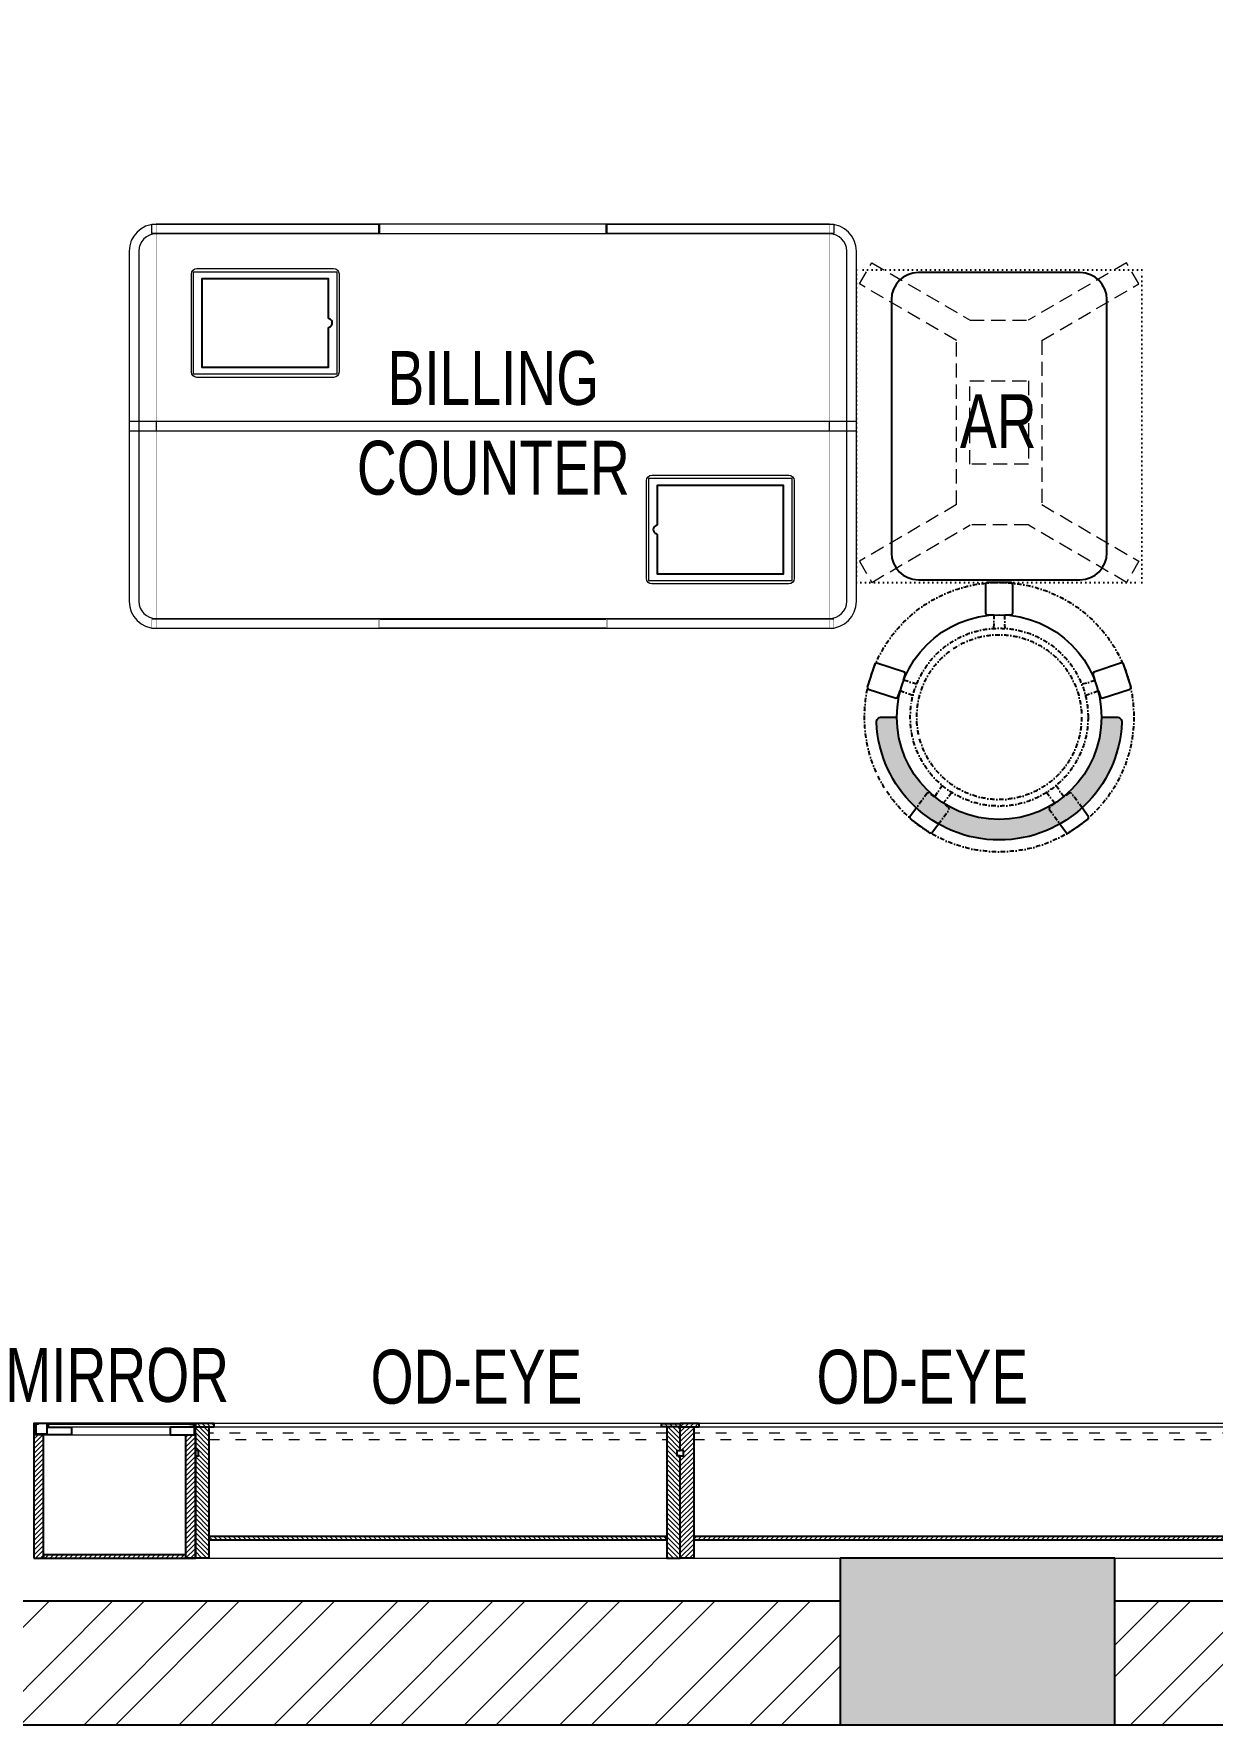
# Model space of a CAD drawing. Header units: feet. Extents: x 9678734 to 9693129, y -6872587 to -6867845.
# Drawn here: x 9684942 to 9687129, y -6872587 to -6869448 of the extents above; entities that cross this region are included whole.
import ezdxf

# ---------------------------------------------------------------- set-up
doc = ezdxf.new("R2010")
doc.units = ezdxf.units.FT
doc.header["$LTSCALE"] = 33
doc.header["$MEASUREMENT"] = 0
for name, pattern in [('ACAD_ISO03W100', [30, 12, -18]), ('DASHDOT2', [0.5, 0.25, -0.125, 0, -0.125]), ('DOT', [0.25, 0, -0.25]), ('HIDDEN2', [4.7624999999999975, 3.174999999999998, -1.587499999999999]), ('HIDDENX2', [0.75, 0.5, -0.25])]:
    doc.linetypes.add(name, pattern=pattern)
doc.layers.add('A-WALL', color=1, linetype='Continuous')
doc.layers.add('column', color=10, linetype='Continuous')
for name, color, linetype, lineweight in [('A-WALL HATCH', 251, 'Continuous', 5), ('column hatch', 5, 'Continuous', 0), ('HATCH', 9, 'Continuous', 9), ('LENS-TEXT', 31, 'Continuous', 5), ('LENS_DIMENSION', 193, 'Continuous', 0), ('LENS_TEXT', 31, 'Continuous', 5), ('LK-FF&E FLOOR', 1, 'Continuous', 9), ('LK-FF&E WALL', 1, 'Continuous', 9), ('LN-ELEVATION-1', 81, 'Continuous', 25), ('LN-ELEVATION-2', 103, 'Continuous', 20), ('LN-ELEVATION-3', 125, 'Continuous', 18), ('LN-ELEVATION-4', 145, 'Continuous', 13), ('LN-HATCH', 251, 'Continuous', 0), ('PLANO-TXT', 252, 'Continuous', 5)]:
    doc.layers.add(name, color=color, linetype=linetype, lineweight=lineweight)
doc.styles.add('LK TXT', font='GILC____.TTF', dxfattribs={"height": 100})
pattern_1 = [(45, (4208834.246730669, 1706614.740126447), (-4.490128060534575, 4.490128060534575), [])]
pattern_2 = [(45, (4209134.246730668, 1706614.740126447), (-4.490128060534575, 4.490128060534575), [])]

# ---------------------------------------------------------------- blocks, each defined once
blk = doc.blocks.new('A$C88363049')
at = {"layer": 'A-WALL HATCH'}
h = blk.add_hatch(dxfattribs=at)
h.set_pattern_fill('ANSI32', color=256, scale=333)
h.set_pattern_definition([(45, (-4682894.856793955, 5459095.808091501), (-88.29995930067012, 88.29995930067012), []), (45, (-4682835.99015452, 5459095.808091501), (-88.29995930067012, 88.29995930067012), [])])
h.paths.add_polyline_path([(-14185, 3842), (-14185, 3912), (-14364.95772946812, 3912), (-14365, 3842)])
h.paths.add_polyline_path([(-14187, 455), (-14187, 530), (-14364.99516736343, 529.9987893523648), (-14365.04045721795, 454.9987893523648)])
h.paths.add_polyline_path([(-6690, 0), (-6690, 230), (-13567, 230), (-13567, 0)])
h.paths.add_polyline_path([(-670, 0), (-670, 230), (-6180, 230), (-6180, 0)])
h.paths.add_polyline_path([(0, 385), (0, 4267), (-230, 4267), (-230, 385)])
h.paths.add_polyline_path([(-685, 4512), (-685, 4742), (-13855, 4742), (-13855, 4512)])
at = {"layer": 'column hatch'}
h = blk.add_hatch(color=251, dxfattribs=at)
h.dxf.hatch_style = 1
h.paths.add_polyline_path([(-13855, 3912), (-13855, 4742), (-14364.45652173925, 4742), (-14364.95772946812, 3912)])
h.paths.add_polyline_path([(-13567, 0), (-13567, 455), (-14365.04045721795, 454.9987893523648), (-14365.31521567236, -0.0012106476351619)])
h.paths.add_polyline_path([(-6180, 0), (-6180, 310), (-6690, 310), (-6690, 0)])
h.paths.add_polyline_path([(0, 0), (0, 385), (-670, 385), (-670, 0)])
h.paths.add_polyline_path([(0, 4267), (0, 4742), (-685, 4742), (-685, 4267)])
at = {"layer": 'A-WALL'}
for p, q in [((-6690, 230), (-13567, 230)), ((-670, 230), (-6180, 230)), ((0, 0), (-14365.31521494128, -1.76951289e-08))]:
    blk.add_line(p, q, dxfattribs=at)
at = {"layer": 'column'}
for p, q in [((-6180, 310), (-6690, 310)), ((-6690, 310), (-6690, 9.313226e-10)), ((-6180, 9.313226e-10), (-6180, 310))]:
    blk.add_line(p, q, dxfattribs=at)
blk = doc.blocks.new('MIRROR')
at = {"layer": 'LN-HATCH', "ltscale": 0.5}
h = blk.add_hatch(dxfattribs=at)
h.set_pattern_fill('ANSI31', color=256, scale=2)
h.set_pattern_definition([(45, (4060433.741624544, 1708720.786904081), (-4.490128060534575, 4.490128060534575), [])])
h.paths.add_polyline_path([(212.944788963403, 101.3407590774622), (230.944788963403, 101.3407590774622), (230.944788963403, -127.6592409225377), (212.944788963403, -127.6592409225377)])
h.paths.add_polyline_path([(230.944788963403, 95.34075907746227), (494.9447889634027, 95.34075907746227), (494.9447889634027, 101.3407590774622), (230.944788963403, 101.3407590774622)])
h.paths.add_polyline_path([(512.9447889634027, 101.3407590774622), (494.9447889634027, 101.3407590774622), (494.9447889634027, -127.6592409225377), (512.9447889634027, -127.6592409225377)])
at = {"layer": 'Defpoints'}
blk.add_lwpolyline([(512.9447889634027, 101.3407590774622), (212.944788963403, 101.3407590774622), (212.944788963403, -148.6592409225377), (512.9447889634027, -148.6592409225377)], close=True, dxfattribs=at)
at = {"layer": 'LN-ELEVATION-1'}
for points in [[(212.944788963403, 101.3407590774622), (230.944788963403, 101.3407590774622), (230.944788963403, -127.6592409225377), (212.944788963403, -127.6592409225377)], [(230.944788963403, 95.34075907746227), (494.9447889634027, 95.34075907746227), (494.9447889634027, 101.3407590774622), (230.944788963403, 101.3407590774622)], [(512.9447889634027, 101.3407590774622), (494.9447889634027, 101.3407590774622), (494.9447889634027, -127.6592409225377), (512.9447889634027, -127.6592409225377)], [(259.944788963403, -141.6592409225377), (259.944788963403, -127.6592409225377), (214.944788963403, -127.6592409225377), (214.944788963403, -148.6592409225377), (223.944788963403, -148.6592409225377), (223.944788963403, -147.1592409225377), (216.444788963403, -147.1592409225377), (216.444788963403, -141.6592409225377)], [(442.944788963403, -141.6592409225377), (442.944788963403, -127.6592409225377), (487.9447889634028, -127.6592409225377), (487.9447889634028, -148.6592409225377), (478.9447889634026, -148.6592409225377), (478.9447889634026, -147.1592409225377), (486.4447889634027, -147.1592409225377), (486.4447889634027, -141.6592409225377)], [(504.944788963403, -148.6592409225377), (504.944788963403, -147.1592409225377), (509.444788963403, -147.1592409225377), (509.444788963403, -129.1592409225377), (487.9447889634028, -129.1592409225377), (487.9447889634028, -127.6592409225377), (510.9447889634028, -127.6592409225377), (510.9447889634028, -148.6592409225377)]]:
    blk.add_lwpolyline(points, close=True, dxfattribs=at)
at = {"layer": 'LN-ELEVATION-2', "color": 4, "lineweight": 0}
blk.add_lwpolyline([(216.444788963403, -141.6592409225377), (486.4447889634027, -141.6592409225377), (486.4447889634027, -147.1592409225377), (216.444788963403, -147.1592409225377)], close=True, dxfattribs=at)
at = {"layer": 'LN-ELEVATION-2'}
blk.add_lwpolyline([(259.944788963403, -141.6592409225377), (442.944788963403, -141.6592409225377), (442.944788963403, -127.6592409225377), (259.944788963403, -127.6592409225377)], close=True, dxfattribs=at)
at = {"layer": 'LN-ELEVATION-4', "ltscale": 0.5}
blk.add_line((478.9447889634026, -148.6592409225377), (223.944788963403, -148.6592409225377), dxfattribs=at)
blk = doc.blocks.new('JJ SH 900')
at = {"layer": 'LN-HATCH', "ltscale": 0.5}
h = blk.add_hatch(dxfattribs=at)
h.set_pattern_fill('ANSI31', color=256, scale=50)
h.set_pattern_definition([(45, (0, 0), (-4.419417382415921, 4.419417382415921), [])])
h.paths.add_polyline_path([(-911.7948143622632, 1.45519e-11), (-911.7948143622632, -189.9999999999854), (-905.7948143622637, -189.9999999999854), (-905.7948143622637, -199.9999999999854), (-911.7948143622632, -199.9999999999854), (-911.7948143622632, -243.9999999999855), (-886.7948143622632, -243.9999999999855), (-886.7948143622632, 1.45519e-11)])
h = blk.add_hatch(dxfattribs=at)
h.set_pattern_fill('ANSI31', color=256, scale=2)
h.set_pattern_definition(pattern_1)
h.paths.add_polyline_path([(-11.79481436226342, 1.45519e-11), (-11.79481436226342, -189.9999999999854), (-17.79481436226342, -189.9999999999854), (-17.79481436226342, -199.9999999999854), (-11.79481436226342, -199.9999999999854), (-11.79481436226342, -243.9999999999855), (-36.79481436226343, -243.9999999999855), (-36.79481436226343, 1.45519e-11)])
h = blk.add_hatch(dxfattribs=at)
h.set_pattern_fill('ANSI31', color=256, scale=2)
h.set_pattern_definition(pattern_2)
h.paths.add_polyline_path([(-36.79481436224887, -40), (-886.7948143622632, -39.99999999998546), (-886.7948143622632, -33.99999999998545), (-36.79481436224887, -34)])
h = blk.add_hatch(dxfattribs=at)
h.set_pattern_fill('ANSI31', color=256, scale=2)
h.set_pattern_definition(pattern_2)
h.paths.add_polyline_path([(-876.7948143622632, -243.9999999999855), (-876.7948143622632, -249.9999999999854), (-911.7948143622632, -249.9999999999854), (-911.7948143622632, -243.9999999999855)])
h = blk.add_hatch(dxfattribs=at)
h.set_pattern_fill('ANSI31', color=256, scale=2)
h.set_pattern_definition(pattern_1)
h.paths.add_polyline_path([(-46.79481436226342, -243.9999999999855), (-46.79481436226342, -249.9999999999854), (-11.79481436226342, -249.9999999999854), (-11.79481436226342, -243.9999999999855)])
at = {"layer": 'LN-ELEVATION-1', "ltscale": 0.5}
for points in [[(-911.7948143622632, 1.45519e-11), (-911.7948143622632, -189.9999999999854), (-905.7948143622637, -189.9999999999854), (-905.7948143622637, -199.9999999999854), (-911.7948143622632, -199.9999999999854), (-911.7948143622632, -243.9999999999855), (-886.7948143622632, -243.9999999999855), (-886.7948143622632, 1.45519e-11)], [(-11.79481436226342, 1.45519e-11), (-11.79481436226342, -189.9999999999854), (-17.79481436226342, -189.9999999999854), (-17.79481436226342, -199.9999999999854), (-11.79481436226342, -199.9999999999854), (-11.79481436226342, -243.9999999999855), (-36.79481436226343, -243.9999999999855), (-36.79481436226343, 1.45519e-11)], [(-36.79481436226343, -39.99999999998546), (-886.7948143622632, -39.99999999998546), (-886.7948143622632, -33.99999999998545), (-36.79481436226343, -33.99999999998545)], [(-876.7948143622632, -243.9999999999855), (-876.7948143622632, -249.9999999999854), (-911.7948143622632, -249.9999999999854), (-911.7948143622632, -243.9999999999855)], [(-46.79481436226342, -243.9999999999855), (-46.79481436226342, -249.9999999999854), (-11.79481436226342, -249.9999999999854), (-11.79481436226342, -243.9999999999855)]]:
    blk.add_lwpolyline(points, close=True, dxfattribs=at)
at = {"layer": 'LN-ELEVATION-3', "ltscale": 0.5}
for p, q in [((-886.7948143622632, 1.45519e-11), (-36.79481436226343, 1.45519e-11)), ((-876.7948143622632, -243.9999999999855), (-46.79481436226342, -243.9999999999855)), ((-46.79481436226342, -249.9999999999854), (-876.7948143622632, -249.9999999999854))]:
    blk.add_line(p, q, dxfattribs=at)
at = {"layer": 'LN-ELEVATION-4', "linetype": 'ACAD_ISO03W100', "ltscale": 0.05}
blk.add_lwpolyline([(-886.7948143622632, -219.9999999999854), (-36.79481436226343, -219.9999999999854), (-36.79481436226343, -231.9999999999855), (-886.7948143622632, -231.9999999999855)], close=True, dxfattribs=at)
blk = doc.blocks.new('I-PAD Frame')
at = {"color": 3, "linetype": 'Continuous'}
blk.add_lwpolyline([(357868.7410323084, -232321.1361381283), (358122.7410323085, -232321.1361381283, 0.4142135623713902), (358132.7410323086, -232311.1361381283), (358132.7410323086, -232129.1361381283, 0.4142135623713902), (358122.7410323085, -232119.1361381283), (357868.7410323084, -232119.1361381283, 0.4142135623713902), (357858.7410323085, -232129.1361381283), (357858.7410323085, -232311.1361381283, 0.4142135623713902)], format="xyb", close=True, dxfattribs=at)
at = {"color": 3, "linetype": 'Continuous', "lineweight": 25}
blk.add_lwpolyline([(358113.2410323085, -232229.6755301424), (358113.2410323085, -232302.1361381283), (357878.2410323086, -232302.1361381283), (357878.2410323086, -232138.1361381283), (358113.2410323085, -232138.1361381283), (358113.2410323085, -232210.5967461141, 0.3275382217372251), (358114.6410323081, -232212.5046245168, -0.733799385757267), (358114.6410323086, -232227.7676517396, 0.3275382217372252)], format="xyb", close=True, dxfattribs=at)
blk = doc.blocks.new('Billing Counter-1350')
at = {"color": 5, "linetype": 'HIDDENX2', "ltscale": 0.025}
for p, q in [((-624.9999978118576, -374.9978339364752), (-625.0000002956949, 375)), ((624.9999976539984, -374.9978339364752), (625.0000001378357, 375))]:
    blk.add_line(p, q, dxfattribs=at)
at = {"color": 0, "linetype": 'Continuous'}
for p, q in [((625, 375), (-625, 375)), ((675, -325), (675, 325)), ((-625, -375), (625, -375))]:
    blk.add_line(p, q, dxfattribs=at)
at = {"color": 2, "linetype": 'Continuous'}
blk.add_line((624, -375), (624.9999976539984, -374.9978339364752), dxfattribs=at)
at = {"color": 2, "linetype": 'HIDDENX2', "ltscale": 0.025}
for points in [[(-632.999998427229, 375), (-212.4115580061916, 375), (-212.4115580851212, 358), (-632.9999985061586, 358)], [(210.3333326776046, 375), (-210.2551077436656, 375), (-210.255107664736, 358), (210.3333327565342, 358)], [(212.3333327565342, 375), (632.9217731775716, 375), (632.921773098642, 358), (212.3333326776046, 358)], [(-632.999998427229, -375), (-212.4115580061916, -375), (-212.4115580851212, -358), (-632.9999985061586, -358)], [(210.3333326776046, -375), (-210.2551077436656, -375), (-210.255107664736, -358), (210.3333327563014, -358)], [(212.3333327563014, -375), (632.9217731775716, -375), (632.921773098642, -358), (212.3333326776046, -358)]]:
    blk.add_lwpolyline(points, close=True, dxfattribs=at)
at = {"color": 5, "linetype": 'Continuous'}
for points in [[(-555.9166655030566, 97.25000000000001), (-288.9166655030567, 97.25000000000001), (-288.9166655030567, 286.25), (-555.9166655030566, 286.25)], [(555.9166655030566, -97.25000000000001), (288.9166655030567, -97.25000000000001), (288.9166655030567, -286.25), (555.9166655030566, -286.25)]]:
    blk.add_lwpolyline(points, close=True, dxfattribs=at)
at = {"color": 5, "linetype": 'HIDDENX2', "ltscale": 0.025}
blk.add_lwpolyline([(625, 8.5), (-625, 8.5), (-625, -8.5), (625, -8.5)], close=True, dxfattribs=at)
at = {"color": 0, "linetype": 'Continuous'}
for centre, radius, start, end in [((-625, 325), 50.0000000000291, 90, 180), ((624.9999999997672, 325), 50.00000000005822, 0, 90), ((624.9999999997672, -325), 50.0000000000291, 270, 0)]:
    blk.add_arc(centre, radius, start, end, dxfattribs=at)
at = {"layer": 'LN-ELEVATION-2'}
blk.add_line((-675, 325), (-675, -325), dxfattribs=at)
for points in [[(625, 375), (-625, 375, 0.4142135623725836), (-675, 325), (-675, -325, 0.4142135623725836), (-625, -375), (625, -375, 0.4142135623725837), (675, -325), (675, 325, 0.4142135623725836)], [(625, 357), (-625, 357, 0.4142135623730951), (-657, 325), (-657, -325, 0.4142135623730951), (-625, -357), (625, -357, 0.4142135623730951), (657, -325), (657, 325, 0.4142135623730951)]]:
    blk.add_lwpolyline(points, format="xyb", close=True, dxfattribs=at)
blk.add_lwpolyline([(-675, -8.5), (675, -8.5), (675, 8.5), (-675, 8.5)], close=True, dxfattribs=at)
blk.add_arc((-625, -325), 50.00000000005822, 180, 270, dxfattribs=at)
at = {"color": 2, "linetype": 'Continuous', "xscale": -1, "rotation": 180}
blk.add_blockref('I-PAD Frame', (-358418.1576978308, -232028.3861380983), dxfattribs=at)
at = {"color": 2, "linetype": 'Continuous', "xscale": -1}
blk.add_blockref('I-PAD Frame', (358418.1576978117, 232028.3861381281), dxfattribs=at)
at = {"layer": 'LENS-TEXT', "color": 0, "linetype": 'Continuous', "ltscale": 3, "insert": (0.983410338871181, 5.633732088841497), "char_height": 100, "attachment_point": 5, "style": 'LK TXT'}
blk.add_mtext_dynamic_manual_height_columns('BILLING COUNTER', width=353.0555573365615, gutter_width=0.5, heights=[0], dxfattribs=at)
blk = doc.blocks.new('AR')
at = {"layer": 'LN-ELEVATION-2', "linetype": 'DOT', "lineweight": 25}
blk.add_lwpolyline([(0, 13.41378593863919), (530, 13.41378593863919), (530, 593.4137859386392), (0, 593.4137859386392)], close=True, dxfattribs=at)
at = {"layer": 'LN-ELEVATION-2', "lineweight": 25}
blk.add_lwpolyline([(465, 68.22063546301797), (465, 538.2206354630179, 0.4142135623730951), (415, 588.2206354630177), (115, 588.2206354630177, 0.4142135623730951), (65, 538.2206354630179), (65, 68.22063546301797, 0.4142135623730951), (115, 18.22063546301797), (415, 18.22063546301797, 0.4142135623730951)], format="xyb", close=True, dxfattribs=at)
at = {"layer": 'LN-ELEVATION-4', "linetype": 'HIDDEN2', "ltscale": 0.25}
for points in [[(185.8456009030342, 448.8780772723258), (5.888936847448348, 554.0078910568263), (28.48512306064368, 593.350836840691), (211.0874861851335, 486.6754184374586)], [(344.154399111867, 448.8780772762837), (524.1110631600021, 554.0078910947777), (501.5148769393563, 593.3508368753828), (318.9125138223171, 486.6754184374586)], [(211.0874861851335, 486.6754184376913), (318.9125138223171, 486.6754184376913)], [(185.8456009030342, 144.472759603057), (185.8456009030342, 448.8780772723258)], [(344.154399111867, 448.8780772762837), (344.154399111867, 144.4727595990989)], [(185.8456009030342, 144.472759603057), (5.888936847448348, 39.34294581855647), (28.48512306064368, 3.46917659e-08), (211.0874861851335, 106.6754184379242)], [(344.154399111867, 144.4727595990989), (524.1110631600021, 39.34294578060508), (501.5148769393563, 0), (318.9125138223171, 106.6754184379242)], [(318.9125138223171, 106.6754184376914), (211.0874861851335, 106.6754184376914)]]:
    blk.add_lwpolyline(points, dxfattribs=at)
blk.add_lwpolyline([(210.8456009030342, 373.9866790841333), (319.154399111867, 373.9866790841333), (319.154399111867, 219.3641577917151), (210.8456009030342, 219.3641577917151)], close=True, dxfattribs=at)
blk = doc.blocks.new('DR STOOL')
at = {"layer": 'HATCH'}
h = blk.add_hatch(dxfattribs=at)
h.set_pattern_fill('ANSI36', color=250, angle=-90.00000000000001)
h.set_pattern_definition([(315, (-227.8099174643867, 917.3997257252777), (6.173926083235043, -1.683798022700468), [7.9375, -1.587499999999999, 0, -1.587499999999999])])
edge = h.paths.add_edge_path()
edge.add_line((-190.0000000041909, 4.511094e-10), (-218.6899174675346, 4.511094e-10))
edge.add_arc((-218.6899174670689, 9.120000000388245), 9.119999999940092, 177.6119845363388, 269.9999999996136, ccw=False)
edge.add_arc((-1.8626451e-09, 3.565219e-10), 228.000000002257, 2.3880154632688004, 177.6119845367313, ccw=False)
edge.add_arc((218.6899174633436, 9.120000000497384), 9.120000000051716, -90.00000000034493, 2.3880154629299, ccw=False)
edge.add_line((218.6899174633436, 4.511094e-10), (190, 4.511094e-10))
edge.add_arc((-1.8626451e-09, 4.511094e-10), 190.000000001979, -1.27e-14, 180)
at = {"layer": 'LN-ELEVATION-1', "color": 1, "ltscale": 100}
for p, q in [((-165.2704676063731, 189.0243927398114), (-165.9069543029182, 185.0820035930228)), ((-128.6221585394814, 215.4841044476634), (-165.2704676063731, 189.0243927398114)), ((-124.7228340068832, 214.8545704018979), (-128.6221585394814, 215.4841044476634)), ((-112.6981821293011, 198.1996966340157), (-124.7228340068832, 214.8545704018979)), ((124.7553772013634, 214.9803744515593), (112.5488144652918, 198.2845540212292)), ((128.7014972954057, 215.5933048763618), (124.7553772013634, 214.9803744515593)), ((128.7014972954057, 215.5933048763618), (124.7553772013634, 214.9803744515593)), ((165.1911288509145, 188.915192311113), (128.7014972954057, 215.5933048763618)), ((165.1911288509145, 188.915192311113), (128.7014972954057, 215.5933048763618)), ((165.7973639420234, 185.0121775862135), (165.1911288509145, 188.915192311113)), ((165.7973639420234, 185.0121775862135), (165.1911288509145, 188.915192311113)), ((-165.9069543029182, 185.0820035930228), (-153.8003208162263, 168.3135803133482)), ((153.6734594982117, 168.4294150282658), (165.7973639420234, 185.0121775862135)), ((-242.9550312487409, -52.24013893969095), (-244.7482102331705, -55.75945052818861)), ((-244.7482102331705, -55.75945052818861), (-230.7800458371639, -98.74904560100549)), ((-191.2928382232785, -35.45407700946089), (-242.9550312487409, -52.24013893969095)), ((-187.9259491492994, -37.1695928365807), (-191.2928382232785, -35.45407700946089)), ((-184.1424400564283, -48.81403796559607), (-187.9259491492994, -37.1695928365807)), ((188.0651108901948, -36.96233201187715), (184.0504167033359, -49.19388854173303)), ((191.3981811110861, -35.27656588272658), (188.0651108901948, -36.96233201187715)), ((243.0100176925771, -52.21682526778022), (191.3981811110861, -35.27656588272658)), ((230.715890809428, -98.7280946081737), (244.8123673382215, -55.78040257930116)), ((244.8123673382215, -55.78040257930116), (243.0100176925771, -52.21682526778022)), ((-227.2218665438704, -100.5620286722478), (-175.5596735184081, -83.7759667420105)), ((-173.8639617776498, -80.4479453730819), (-177.8421125086024, -68.2044548037811)), ((-175.5596735184081, -83.7759667420105), (-173.8639617776498, -80.4479453730819)), ((177.6922140880488, -68.56540505095472), (173.8739495249465, -80.1985000452405)), ((173.8739495249465, -80.1985000452405), (175.5794035866856, -83.5704969359358)), ((175.5794035866856, -83.5704969359358), (227.1912401677109, -100.5107563209894)), ((-230.7800458371639, -98.74904560100549), (-227.2218665438704, -100.5620286722478)), ((227.1912401677109, -100.5107563209894), (230.715890809428, -98.7280946081737)), ((-22.72193054761737, -190.2142363802995), (-25.39390889601782, -192.886214728569)), ((-25.39390889601782, -192.886214728569), (-25.39390889601782, -247.2070584567482)), ((-10.47823652112856, -190.2142363802995), (-22.72193054761737, -190.2142363802995)), ((22.78362171910703, -190.2142363802995), (9.910054048988968, -190.2142363802995)), ((25.42475448176265, -192.8553691428751), (22.78362171910703, -190.2142363802995)), ((25.42475448176265, -247.1762128710543), (25.42475448176265, -192.8553691428751)), ((-25.39390889601782, -247.2070584567482), (-22.60096735274419, -250)), ((-22.60096735274419, -250), (22.60096735274419, -250)), ((22.60096735274419, -250), (25.42475448176265, -247.1762128710543))]:
    blk.add_line(p, q, dxfattribs=at)
at = {"layer": 'LN-ELEVATION-1', "linetype": 'DASHDOT2'}
for p, q in [((-92.92521573789418, 170.8129362839827), (-112.6981821293011, 198.1996966340157)), ((112.5488144652918, 198.2845540212292), (92.69529851106927, 171.1294289919315)), ((-153.8003208162263, 168.3135803133482), (-134.1093360339291, 141.0403694751003)), ((-103.4542870586738, 159.9154408004979), (-93.52748446213081, 167.0824927485227)), ((-88.15393704269081, 139.4771787207864), (-103.4542870586738, 159.9154408004979)), ((-93.52748446213081, 167.0824927485227), (-92.92521573789418, 170.8129362839827)), ((103.6608748426661, 159.8406005539291), (88.19885099539533, 139.4487815762331)), ((92.69529851106927, 171.1294289919315), (93.26858203159645, 167.4385604566923)), ((93.26858203159645, 167.4385604566923), (103.6608748426661, 159.8406005539291)), ((133.7372852512635, 141.1612321265929), (153.6734594982117, 168.4294150282658)), ((-134.1093360339291, 141.0403694751003), (-130.4219571123831, 140.4450534014686)), ((-130.4219571123831, 140.4450534014686), (-119.9844727469608, 147.9808124662595)), ((-119.9844727469608, 147.9808124662595), (-105.3687285655178, 126.9741353208374)), ((105.4096150295809, 126.94019481352), (120.1194891873747, 147.8074627162714)), ((120.1194891873747, 147.8074627162714), (130.0033113472163, 140.5812532722048)), ((130.0033113472163, 140.5812532722048), (133.7372852512635, 141.1612321265929)), ((-159.954806596972, -40.49024384317454), (-184.1424400564283, -48.81403796559607)), ((-177.8421125086024, -68.2044548037811), (-153.4148110738024, -60.73628028803068)), ((153.3006618716754, -61.02382378749462), (177.6922140880488, -68.56540505095472)), ((184.0504167033359, -49.19388854173303), (159.8786162491887, -40.79004861696012)), ((-10.92024635523557, -164.6382343793375), (-10.47823652112856, -190.2142363802995)), ((9.910054048988968, -190.2142363802995), (10.35584833659231, -164.674698740353))]:
    blk.add_line(p, q, dxfattribs=at)
at = {"layer": 'LN-ELEVATION-1', "color": 1, "ltscale": 100}
blk.add_lwpolyline([(-190.0000000023283, 0), (-218.6899174656719, 0, -0.4264743413925903), (-227.8019973598421, 9.5, -0.959166304662544), (227.8019973593764, 9.5, -0.4264743413925903), (218.6899174647406, 0), (190.0000000013969, 0)], format="xyb", dxfattribs=at)
at = {"layer": 'LN-ELEVATION-1', "linetype": 'DASHDOT2'}
for radius in [250, 165, 153]:
    blk.add_circle((0, 0), radius, dxfattribs=at)
at = {"layer": 'LN-ELEVATION-1', "color": 1, "ltscale": 100}
blk.add_circle((0, 0), 190, dxfattribs=at)
blk = doc.blocks.new('JJ SH 1200')
at = {"layer": 'LN-HATCH', "ltscale": 0.5}
h = blk.add_hatch(dxfattribs=at)
h.set_pattern_fill('ANSI31', color=256, scale=2)
h.set_pattern_definition([(45, (4097187.330767878, 1708800.267299229), (-4.490128060534575, 4.490128060534575), [])])
h.paths.add_polyline_path([(792.0591651862488, 220), (792.0591651862488, 30), (786.0591651862486, 30), (786.0591651862486, 20), (792.0591651862488, 20), (792.0591651862488, -24), (767.0591651862488, -24), (767.0591651862488, 220)])
h.paths.add_polyline_path([(-382.9408348137513, 180), (767.0591651862488, 180), (767.0591651862488, 186), (-382.9408348137513, 186)])
h.paths.add_polyline_path([(757.0591651862486, -24), (757.0591651862486, -30), (792.0591651862488, -30), (792.0591651862488, -24)])
h.paths.add_polyline_path([(-407.9408348137512, 220), (-407.9408348137512, 30), (-401.9408348137512, 30), (-401.9408348137512, 20), (-407.9408348137512, 20), (-407.9408348137512, -24), (-382.9408348137513, -24), (-382.9408348137513, 220)])
h.paths.add_polyline_path([(-372.9408348137513, -24), (-372.9408348137513, -30), (-407.9408348137512, -30), (-407.9408348137512, -24)])
at = {"layer": 'LN-ELEVATION-1', "ltscale": 0.5}
for points in [[(-407.9408348137512, 220), (-407.9408348137512, 30), (-401.9408348137512, 30), (-401.9408348137512, 20), (-407.9408348137512, 20), (-407.9408348137512, -24), (-382.9408348137513, -24), (-382.9408348137513, 220)], [(792.0591651862488, 220), (792.0591651862488, 30), (786.0591651862486, 30), (786.0591651862486, 20), (792.0591651862488, 20), (792.0591651862488, -24), (767.0591651862488, -24), (767.0591651862488, 220)], [(-382.9408348137513, 180), (767.0591651862488, 180), (767.0591651862488, 186), (-382.9408348137513, 186)], [(-372.9408348137513, -24), (-372.9408348137513, -30), (-407.9408348137512, -30), (-407.9408348137512, -24)], [(757.0591651862486, -24), (757.0591651862486, -30), (792.0591651862488, -30), (792.0591651862488, -24)]]:
    blk.add_lwpolyline(points, close=True, dxfattribs=at)
at = {"layer": 'LN-ELEVATION-3', "ltscale": 0.5}
for p, q in [((767.0591651862488, 220), (-382.9408348137513, 220)), ((757.0591651862486, -24), (-372.9408348137513, -24)), ((-372.9408348137513, -30), (757.0591651862486, -30))]:
    blk.add_line(p, q, dxfattribs=at)
at = {"layer": 'LN-ELEVATION-4', "linetype": 'ACAD_ISO03W100', "ltscale": 0.05}
blk.add_lwpolyline([(767.0591651862488, 0), (-382.9408348137513, 0), (-382.9408348137513, -12), (767.0591651862488, -12)], close=True, dxfattribs=at)

msp = doc.modelspace()

# ---------------------------------------------------------------- block references
at = {"layer": 'LENS_DIMENSION'}
msp.add_blockref('A$C88363049', (9693128.738817753, -6872586.97979278), dxfattribs=at)
at = {"layer": 'LK-FF&E FLOOR'}
msp.add_blockref('Billing Counter-1350', (9685793.738981435, -6870175.979792779), dxfattribs=at)
at = {"layer": 'LK-FF&E FLOOR', "rotation": 180}
for name, p in [('AR', (9686998.738981435, -6869872.566006842)), ('DR STOOL', (9686733.738981435, -6870715.97979278))]:
    msp.add_blockref(name, p, dxfattribs=at)
at = {"layer": 'LK-FF&E WALL', "rotation": 180}
for name, p in [('MIRROR', (9685454.683606721, -6872175.639033703)), ('JJ SH 1200', (9686933.797982942, -6872056.97979278))]:
    msp.add_blockref(name, p, dxfattribs=at)
at = {"layer": 'LK-FF&E WALL', "xscale": -1, "rotation": 180}
msp.add_blockref('JJ SH 900', (9686153.533632118, -6872276.979792781), dxfattribs=at)

# ---------------------------------------------------------------- texts
at = {"layer": 'LENS-TEXT', "color": 0, "linetype": 'Continuous', "ltscale": 3, "insert": (9686732.08194453, -6870166.495348724), "char_height": 100, "attachment_point": 5, "style": 'LK TXT'}
msp.add_mtext_dynamic_manual_height_columns('AR', width=237.4408088319178, gutter_width=12.5, heights=[0], dxfattribs=at)
at = {"layer": 'LENS_TEXT', "linetype": 'Continuous', "ltscale": 3, "insert": (9685096.387927722, -6871937.593863588, -23744.04052932366), "char_height": 100, "width": 324.4738372093023, "attachment_point": 5, "style": 'LK TXT'}
msp.add_mtext('{\\C7;MIRROR}', dxfattribs=at)
at = {"layer": 'PLANO-TXT', "linetype": 'Continuous', "ltscale": 3, "char_height": 100, "width": 149.546511627907, "attachment_point": 5, "style": 'LK TXT'}
for insert in [(9685763.35020924, -6871940.88811751, -23744.04052932366), (9686591.12280866, -6871940.88811751, -23744.04052932366)]:
    msp.add_mtext('OD-EYE', dxfattribs=dict(at, insert=insert))

doc.saveas('drawing.dxf')
